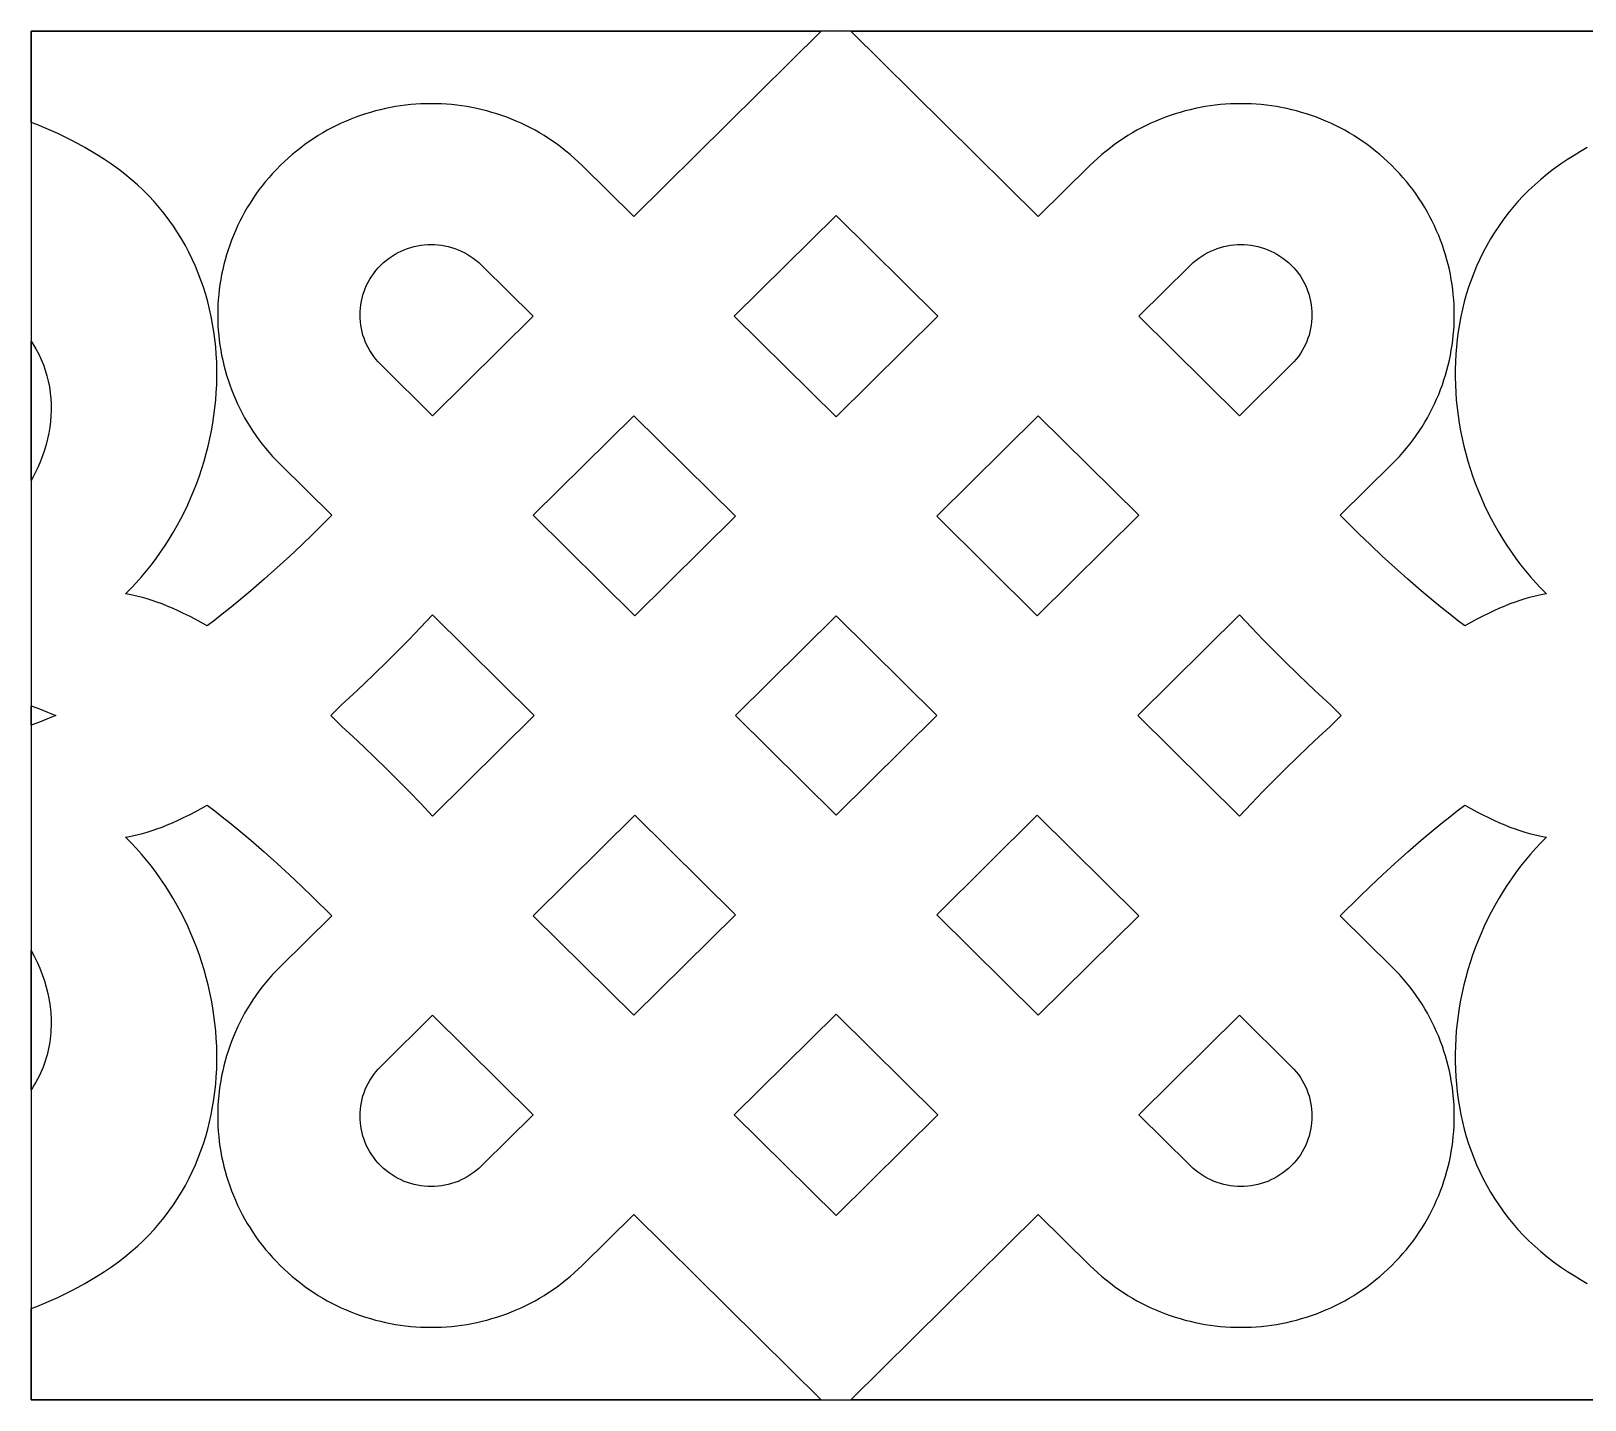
# Model space of a CAD drawing. Extents: x -365 to 365, y -40 to 40.
# Drawn here: x -365 to -274.2, y -40 to 40 of the extents above; entities that cross this region are included whole.
import ezdxf

# ---------------------------------------------------------------- set-up
doc = ezdxf.new("R2010")
doc.units = 0
doc.header["$MEASUREMENT"] = 0
doc.layers.add('LAYER_1', color=18, linetype='CONTINUOUS')

msp = doc.modelspace()

# ---------------------------------------------------------------- linework, layer by layer
at = {"layer": 'LAYER_1'}
for points in [[(-365, -40), (365, -40), (365, 40), (-365, 40)], [(-329.786, 29.157), (-332.799, 32.142), (-333.03, 32.364), (-333.265, 32.58), (-333.504, 32.788), (-333.747, 32.989), (-333.994, 33.183), (-334.244, 33.37), (-334.498, 33.55), (-334.756, 33.723), (-335.017, 33.889), (-335.281, 34.048), (-335.549, 34.2), (-335.819, 34.345), (-336.092, 34.482), (-336.367, 34.613), (-336.645, 34.737), (-336.926, 34.853), (-337.208, 34.963), (-337.493, 35.065), (-337.78, 35.16), (-338.068, 35.249), (-338.358, 35.33), (-338.65, 35.404), (-338.943, 35.471), (-339.237, 35.531), (-339.533, 35.584), (-339.829, 35.63), (-340.126, 35.669), (-340.424, 35.7), (-340.723, 35.725), (-341.022, 35.743), (-341.321, 35.753), (-341.62, 35.757), (-341.919, 35.753), (-342.219, 35.743), (-342.517, 35.725), (-342.816, 35.7), (-343.114, 35.669), (-343.411, 35.63), (-343.707, 35.584), (-344.003, 35.531), (-344.297, 35.471), (-344.59, 35.404), (-344.882, 35.33), (-345.172, 35.249), (-345.46, 35.16), (-345.747, 35.065), (-346.032, 34.963), (-346.314, 34.853), (-346.595, 34.737), (-346.873, 34.613), (-347.148, 34.482), (-347.421, 34.345), (-347.692, 34.2), (-347.959, 34.048), (-348.223, 33.889), (-348.484, 33.723), (-348.742, 33.55), (-348.996, 33.37), (-349.246, 33.183), (-349.493, 32.989), (-349.736, 32.788), (-349.975, 32.58), (-350.21, 32.364), (-350.44, 32.142), (-350.665, 31.914), (-350.883, 31.681), (-351.093, 31.445), (-351.297, 31.204), (-351.493, 30.96), (-351.682, 30.712), (-351.864, 30.46), (-352.039, 30.205), (-352.206, 29.947), (-352.367, 29.685), (-352.52, 29.421), (-352.666, 29.153), (-352.806, 28.883), (-352.938, 28.611), (-353.062, 28.335), (-353.18, 28.058), (-353.291, 27.778), (-353.394, 27.496), (-353.491, 27.213), (-353.58, 26.927), (-353.662, 26.64), (-353.737, 26.351), (-353.804, 26.061), (-353.865, 25.77), (-353.919, 25.478), (-353.965, 25.184), (-354.004, 24.89), (-354.036, 24.596), (-354.061, 24.3), (-354.079, 24.004), (-354.09, 23.708), (-354.093, 23.412), (-354.09, 23.116), (-354.079, 22.82), (-354.061, 22.524), (-354.036, 22.229), (-354.004, 21.934), (-353.965, 21.64), (-353.919, 21.347), (-353.865, 21.054), (-353.804, 20.763), (-353.737, 20.473), (-353.662, 20.184), (-353.58, 19.897), (-353.491, 19.612), (-353.394, 19.328), (-353.291, 19.046), (-353.18, 18.767), (-353.062, 18.489), (-352.938, 18.214), (-352.806, 17.941), (-352.666, 17.671), (-352.52, 17.404), (-352.367, 17.139), (-352.206, 16.878), (-352.039, 16.619), (-351.864, 16.364), (-351.682, 16.113), (-351.493, 15.865), (-351.297, 15.62), (-351.093, 15.38), (-350.883, 15.143), (-350.665, 14.911), (-350.44, 14.683), (-347.427, 11.699), (-348.52, 10.616), (-349.186, 9.975), (-349.884, 9.317), (-350.613, 8.648), (-351.373, 7.97), (-352.163, 7.286), (-352.982, 6.601), (-353.402, 6.259), (-353.829, 5.918), (-354.264, 5.578), (-354.706, 5.239), (-355.061, 5.438), (-355.41, 5.625), (-355.752, 5.802), (-356.086, 5.967), (-356.413, 6.121), (-356.732, 6.264), (-357.043, 6.396), (-357.347, 6.518), (-357.643, 6.628), (-357.931, 6.728), (-358.211, 6.817), (-358.483, 6.895), (-358.746, 6.963), (-359.001, 7.021), (-359.248, 7.068), (-359.486, 7.104), (-359.164, 7.429), (-358.851, 7.763), (-358.548, 8.105), (-358.254, 8.455), (-357.969, 8.812), (-357.694, 9.177), (-357.428, 9.548), (-357.172, 9.926), (-356.926, 10.311), (-356.69, 10.701), (-356.464, 11.097), (-356.248, 11.499), (-356.042, 11.906), (-355.846, 12.318), (-355.66, 12.734), (-355.484, 13.154), (-355.319, 13.579), (-355.165, 14.007), (-355.021, 14.438), (-354.887, 14.873), (-354.764, 15.31), (-354.652, 15.75), (-354.551, 16.192), (-354.461, 16.635), (-354.382, 17.081), (-354.314, 17.527), (-354.257, 17.975), (-354.211, 18.423), (-354.177, 18.872), (-354.154, 19.321), (-354.142, 19.769), (-354.142, 20.217), (-354.154, 20.664), (-354.177, 21.11), (-354.212, 21.555), (-354.259, 21.998), (-354.318, 22.438), (-354.389, 22.877), (-354.472, 23.313), (-354.567, 23.746), (-354.675, 24.176), (-354.795, 24.602), (-354.927, 25.024), (-355.071, 25.443), (-355.229, 25.857), (-355.398, 26.266), (-355.581, 26.67), (-355.776, 27.069), (-355.984, 27.463), (-356.205, 27.85), (-356.439, 28.232), (-356.687, 28.606), (-356.947, 28.974), (-357.221, 29.335), (-357.507, 29.689), (-357.808, 30.035), (-358.122, 30.373), (-358.449, 30.702), (-358.79, 31.023), (-359.145, 31.335), (-359.513, 31.638), (-359.895, 31.932), (-360.292, 32.216), (-360.702, 32.489), (-361.089, 32.733), (-361.476, 32.969), (-361.866, 33.196), (-362.257, 33.414), (-362.65, 33.623), (-363.046, 33.823), (-363.444, 34.014), (-363.845, 34.197), (-364.25, 34.37), (-364.658, 34.533), (-365, 34.662), (-365, 40), (-318.832, 40)], [(-312.021, 23.339), (-317.963, 17.46), (-323.905, 23.339), (-317.963, 29.216)], [(-341.419, 27.52), (-341.217, 27.505), (-341.017, 27.482), (-340.819, 27.448), (-340.623, 27.406), (-340.43, 27.354), (-340.239, 27.294), (-340.052, 27.223), (-339.869, 27.145), (-339.69, 27.057), (-339.513, 26.96), (-339.341, 26.854), (-339.172, 26.736), (-339.005, 26.609), (-338.843, 26.471), (-338.605, 26.249), (-335.666, 23.339), (-341.547, 17.519), (-344.487, 20.428), (-344.711, 20.662), (-344.851, 20.823), (-344.979, 20.988), (-345.097, 21.155), (-345.204, 21.327), (-345.303, 21.5), (-345.391, 21.678), (-345.472, 21.861), (-345.542, 22.046), (-345.604, 22.233), (-345.655, 22.426), (-345.699, 22.619), (-345.733, 22.815), (-345.756, 23.013), (-345.771, 23.213), (-345.776, 23.412), (-345.771, 23.612), (-345.756, 23.81), (-345.733, 24.009), (-345.699, 24.206), (-345.655, 24.399), (-345.604, 24.591), (-345.542, 24.778), (-345.472, 24.964), (-345.391, 25.146), (-345.303, 25.324), (-345.205, 25.498), (-345.097, 25.668), (-344.979, 25.836), (-344.851, 26), (-344.711, 26.162), (-344.558, 26.319), (-344.399, 26.471), (-344.236, 26.609), (-344.07, 26.736), (-343.901, 26.854), (-343.728, 26.96), (-343.552, 27.057), (-343.372, 27.145), (-343.189, 27.223), (-343.002, 27.294), (-342.812, 27.354), (-342.618, 27.406), (-342.421, 27.448), (-342.224, 27.482), (-342.023, 27.505), (-341.822, 27.52), (-341.621, 27.523)], [(-294.104, 27.52), (-293.903, 27.505), (-293.703, 27.482), (-293.505, 27.448), (-293.308, 27.406), (-293.115, 27.354), (-292.924, 27.294), (-292.738, 27.223), (-292.555, 27.145), (-292.375, 27.057), (-292.199, 26.96), (-292.025, 26.854), (-291.857, 26.736), (-291.69, 26.609), (-291.528, 26.471), (-291.368, 26.319), (-291.216, 26.162), (-291.075, 26), (-290.947, 25.836), (-290.829, 25.668), (-290.721, 25.498), (-290.623, 25.324), (-290.535, 25.146), (-290.454, 24.964), (-290.385, 24.778), (-290.322, 24.591), (-290.271, 24.399), (-290.228, 24.206), (-290.194, 24.009), (-290.17, 23.81), (-290.156, 23.612), (-290.151, 23.412), (-290.156, 23.213), (-290.17, 23.013), (-290.194, 22.815), (-290.228, 22.619), (-290.271, 22.426), (-290.322, 22.233), (-290.385, 22.046), (-290.454, 21.861), (-290.535, 21.678), (-290.623, 21.5), (-290.722, 21.327), (-290.829, 21.155), (-290.947, 20.988), (-291.075, 20.823), (-291.216, 20.662), (-291.44, 20.428), (-294.38, 17.519), (-300.261, 23.339), (-297.321, 26.249), (-297.084, 26.471), (-296.921, 26.609), (-296.755, 26.736), (-296.585, 26.854), (-296.413, 26.96), (-296.237, 27.057), (-296.058, 27.145), (-295.875, 27.223), (-295.687, 27.294), (-295.496, 27.354), (-295.303, 27.406), (-295.108, 27.448), (-294.91, 27.482), (-294.709, 27.505), (-294.507, 27.52), (-294.305, 27.523)], [(-364.895, 21.727), (-364.716, 21.429), (-364.554, 21.124), (-364.409, 20.814), (-364.28, 20.5), (-364.168, 20.18), (-364.072, 19.857), (-363.993, 19.53), (-363.929, 19.2), (-363.881, 18.867), (-363.849, 18.533), (-363.832, 18.196), (-363.829, 17.859), (-363.842, 17.521), (-363.869, 17.183), (-363.911, 16.846), (-363.967, 16.509), (-364.037, 16.174), (-364.12, 15.84), (-364.218, 15.509), (-364.328, 15.181), (-364.452, 14.856), (-364.589, 14.535), (-364.738, 14.218), (-364.9, 13.906), (-365, 13.73), (-365, 21.882)], [(-323.846, 11.64), (-329.726, 5.82), (-335.666, 11.699), (-329.786, 17.519)], [(-300.261, 11.699), (-306.201, 5.82), (-312.081, 11.64), (-306.141, 17.519)], [(-335.606, -0.001), (-341.547, -5.879), (-342.233, -5.148), (-342.912, -4.44), (-343.584, -3.755), (-344.248, -3.092), (-344.903, -2.451), (-345.55, -1.833), (-346.189, -1.236), (-346.818, -0.661), (-347.487, -0.001), (-346.818, 0.661), (-346.189, 1.236), (-345.55, 1.832), (-344.903, 2.451), (-344.248, 3.091), (-343.585, 3.754), (-342.913, 4.439), (-342.235, 5.147), (-341.548, 5.878), (-341.547, 5.879)], [(-312.081, -0.001), (-317.963, -5.82), (-323.846, -0.001), (-317.963, 5.82)], [(-294.378, 5.878), (-293.692, 5.147), (-293.013, 4.439), (-292.342, 3.754), (-291.678, 3.091), (-291.023, 2.451), (-290.376, 1.832), (-289.738, 1.236), (-289.108, 0.661), (-288.44, -0.001), (-289.108, -0.661), (-289.738, -1.236), (-290.376, -1.833), (-291.023, -2.451), (-291.679, -3.092), (-292.342, -3.755), (-293.014, -4.44), (-293.693, -5.148), (-294.38, -5.879), (-300.32, -0.001), (-294.38, 5.879)], [(-364.998, 0.569), (-364.513, 0.387), (-364.031, 0.197), (-363.554, -0.001), (-364.031, -0.198), (-364.513, -0.387), (-364.998, -0.569), (-365, -0.57), (-365, 0.57)], [(-354.265, -5.577), (-353.831, -5.917), (-353.404, -6.258), (-352.984, -6.599), (-352.166, -7.284), (-351.377, -7.966), (-350.618, -8.643), (-349.89, -9.312), (-349.193, -9.969), (-348.527, -10.61), (-347.427, -11.699), (-350.44, -14.683), (-350.665, -14.911), (-350.883, -15.143), (-351.093, -15.38), (-351.297, -15.62), (-351.493, -15.865), (-351.682, -16.113), (-351.864, -16.364), (-352.039, -16.619), (-352.206, -16.878), (-352.367, -17.139), (-352.52, -17.404), (-352.666, -17.671), (-352.806, -17.941), (-352.938, -18.214), (-353.062, -18.489), (-353.18, -18.767), (-353.291, -19.046), (-353.394, -19.328), (-353.491, -19.612), (-353.58, -19.897), (-353.662, -20.184), (-353.737, -20.473), (-353.804, -20.763), (-353.865, -21.054), (-353.919, -21.347), (-353.965, -21.64), (-354.004, -21.934), (-354.036, -22.229), (-354.061, -22.524), (-354.079, -22.82), (-354.09, -23.116), (-354.093, -23.412), (-354.09, -23.708), (-354.079, -24.004), (-354.061, -24.3), (-354.036, -24.596), (-354.004, -24.89), (-353.965, -25.185), (-353.919, -25.478), (-353.865, -25.77), (-353.804, -26.061), (-353.737, -26.351), (-353.662, -26.64), (-353.58, -26.927), (-353.491, -27.213), (-353.394, -27.496), (-353.291, -27.778), (-353.18, -28.058), (-353.062, -28.335), (-352.938, -28.611), (-352.806, -28.883), (-352.666, -29.154), (-352.52, -29.421), (-352.367, -29.685), (-352.206, -29.947), (-352.039, -30.205), (-351.864, -30.46), (-351.682, -30.712), (-351.493, -30.96), (-351.297, -31.204), (-351.093, -31.445), (-350.883, -31.681), (-350.665, -31.914), (-350.44, -32.142), (-350.21, -32.364), (-349.975, -32.58), (-349.736, -32.788), (-349.493, -32.989), (-349.246, -33.183), (-348.996, -33.37), (-348.742, -33.55), (-348.484, -33.723), (-348.223, -33.889), (-347.959, -34.048), (-347.692, -34.2), (-347.421, -34.345), (-347.148, -34.482), (-346.873, -34.613), (-346.595, -34.737), (-346.314, -34.853), (-346.032, -34.963), (-345.747, -35.065), (-345.46, -35.16), (-345.172, -35.249), (-344.882, -35.33), (-344.59, -35.404), (-344.297, -35.471), (-344.003, -35.531), (-343.707, -35.584), (-343.411, -35.63), (-343.114, -35.669), (-342.816, -35.7), (-342.517, -35.725), (-342.219, -35.743), (-341.919, -35.753), (-341.62, -35.757), (-341.321, -35.753), (-341.022, -35.743), (-340.723, -35.725), (-340.424, -35.7), (-340.126, -35.669), (-339.829, -35.63), (-339.533, -35.584), (-339.237, -35.531), (-338.943, -35.471), (-338.65, -35.404), (-338.358, -35.33), (-338.068, -35.249), (-337.78, -35.16), (-337.493, -35.065), (-337.208, -34.963), (-336.926, -34.853), (-336.645, -34.737), (-336.367, -34.613), (-336.092, -34.482), (-335.819, -34.345), (-335.549, -34.2), (-335.281, -34.048), (-335.017, -33.889), (-334.756, -33.723), (-334.498, -33.55), (-334.244, -33.37), (-333.994, -33.183), (-333.747, -32.989), (-333.504, -32.788), (-333.265, -32.58), (-333.03, -32.364), (-332.799, -32.142), (-329.786, -29.158), (-318.832, -40), (-365, -40), (-365, -34.661), (-364.658, -34.533), (-364.25, -34.369), (-363.845, -34.196), (-363.444, -34.014), (-363.046, -33.823), (-362.65, -33.623), (-362.257, -33.414), (-361.866, -33.196), (-361.476, -32.969), (-361.089, -32.733), (-360.702, -32.489), (-360.292, -32.216), (-359.895, -31.932), (-359.513, -31.638), (-359.145, -31.335), (-358.79, -31.023), (-358.449, -30.702), (-358.122, -30.373), (-357.808, -30.035), (-357.508, -29.689), (-357.221, -29.335), (-356.947, -28.974), (-356.687, -28.606), (-356.44, -28.232), (-356.206, -27.85), (-355.985, -27.463), (-355.776, -27.069), (-355.581, -26.67), (-355.399, -26.266), (-355.229, -25.857), (-355.072, -25.443), (-354.927, -25.024), (-354.795, -24.602), (-354.675, -24.176), (-354.568, -23.746), (-354.473, -23.313), (-354.39, -22.877), (-354.319, -22.438), (-354.26, -21.998), (-354.213, -21.555), (-354.178, -21.11), (-354.154, -20.664), (-354.143, -20.217), (-354.143, -19.769), (-354.154, -19.321), (-354.177, -18.872), (-354.211, -18.423), (-354.257, -17.975), (-354.314, -17.527), (-354.382, -17.081), (-354.461, -16.635), (-354.551, -16.192), (-354.653, -15.75), (-354.764, -15.31), (-354.887, -14.873), (-355.021, -14.438), (-355.165, -14.007), (-355.319, -13.579), (-355.484, -13.154), (-355.66, -12.734), (-355.846, -12.318), (-356.042, -11.906), (-356.248, -11.499), (-356.464, -11.097), (-356.69, -10.701), (-356.926, -10.311), (-357.172, -9.926), (-357.428, -9.548), (-357.694, -9.177), (-357.969, -8.812), (-358.254, -8.455), (-358.548, -8.105), (-358.851, -7.763), (-359.164, -7.429), (-359.486, -7.104), (-359.248, -7.067), (-359.001, -7.02), (-358.746, -6.963), (-358.482, -6.895), (-358.21, -6.817), (-357.93, -6.727), (-357.642, -6.628), (-357.347, -6.517), (-357.043, -6.396), (-356.731, -6.264), (-356.412, -6.121), (-356.086, -5.967), (-355.752, -5.802), (-355.41, -5.626), (-355.061, -5.438), (-354.706, -5.24)], [(-323.846, -11.641), (-329.786, -17.519), (-335.666, -11.699), (-329.726, -5.82)], [(-300.261, -11.699), (-306.141, -17.519), (-312.081, -11.641), (-306.201, -5.82)], [(-364.82, -14.059), (-364.645, -14.412), (-364.487, -14.772), (-364.345, -15.136), (-364.219, -15.505), (-364.111, -15.878), (-364.019, -16.253), (-363.946, -16.631), (-363.889, -17.01), (-363.851, -17.39), (-363.832, -17.77), (-363.831, -18.149), (-363.837, -18.338), (-363.849, -18.527), (-363.865, -18.716), (-363.886, -18.903), (-363.912, -19.09), (-363.943, -19.277), (-363.979, -19.462), (-364.02, -19.647), (-364.066, -19.83), (-364.117, -20.013), (-364.173, -20.194), (-364.234, -20.374), (-364.301, -20.553), (-364.373, -20.73), (-364.45, -20.906), (-364.532, -21.08), (-364.62, -21.252), (-364.713, -21.422), (-364.811, -21.591), (-364.915, -21.757), (-365, -21.885), (-365, -13.729)], [(-335.666, -23.339), (-338.605, -26.249), (-338.842, -26.471), (-339.005, -26.609), (-339.172, -26.736), (-339.341, -26.854), (-339.513, -26.96), (-339.69, -27.057), (-339.87, -27.145), (-340.052, -27.225), (-340.239, -27.294), (-340.43, -27.354), (-340.623, -27.406), (-340.819, -27.448), (-341.017, -27.482), (-341.217, -27.505), (-341.419, -27.52), (-341.621, -27.525), (-341.822, -27.52), (-342.023, -27.505), (-342.224, -27.482), (-342.421, -27.448), (-342.618, -27.406), (-342.812, -27.354), (-343.002, -27.294), (-343.189, -27.225), (-343.372, -27.145), (-343.552, -27.057), (-343.728, -26.96), (-343.901, -26.854), (-344.07, -26.736), (-344.236, -26.609), (-344.399, -26.471), (-344.558, -26.32), (-344.711, -26.162), (-344.852, -26), (-344.979, -25.836), (-345.097, -25.668), (-345.205, -25.498), (-345.303, -25.325), (-345.391, -25.146), (-345.472, -24.964), (-345.542, -24.778), (-345.604, -24.591), (-345.655, -24.399), (-345.699, -24.206), (-345.733, -24.009), (-345.756, -23.811), (-345.771, -23.612), (-345.776, -23.412), (-345.771, -23.213), (-345.756, -23.013), (-345.733, -22.815), (-345.699, -22.619), (-345.655, -22.425), (-345.604, -22.233), (-345.542, -22.046), (-345.472, -21.86), (-345.391, -21.678), (-345.303, -21.5), (-345.205, -21.327), (-345.097, -21.157), (-344.979, -20.988), (-344.852, -20.823), (-344.711, -20.662), (-344.487, -20.428), (-341.547, -17.519)], [(-312.021, -23.339), (-317.963, -29.216), (-323.905, -23.339), (-317.963, -17.46)], [(-291.44, -20.428), (-291.216, -20.662), (-291.075, -20.823), (-290.947, -20.988), (-290.829, -21.157), (-290.721, -21.327), (-290.623, -21.5), (-290.535, -21.678), (-290.454, -21.86), (-290.385, -22.046), (-290.322, -22.233), (-290.271, -22.425), (-290.228, -22.619), (-290.194, -22.815), (-290.17, -23.013), (-290.156, -23.213), (-290.151, -23.412), (-290.156, -23.612), (-290.17, -23.811), (-290.194, -24.009), (-290.228, -24.206), (-290.271, -24.399), (-290.322, -24.591), (-290.385, -24.778), (-290.454, -24.964), (-290.535, -25.146), (-290.623, -25.325), (-290.721, -25.498), (-290.829, -25.668), (-290.947, -25.836), (-291.075, -26), (-291.216, -26.162), (-291.368, -26.32), (-291.528, -26.471), (-291.69, -26.609), (-291.857, -26.736), (-292.025, -26.854), (-292.199, -26.96), (-292.375, -27.057), (-292.555, -27.145), (-292.738, -27.225), (-292.924, -27.294), (-293.115, -27.354), (-293.308, -27.406), (-293.505, -27.448), (-293.703, -27.482), (-293.903, -27.505), (-294.104, -27.52), (-294.305, -27.525), (-294.507, -27.52), (-294.709, -27.505), (-294.91, -27.482), (-295.108, -27.448), (-295.303, -27.406), (-295.496, -27.354), (-295.687, -27.294), (-295.875, -27.225), (-296.056, -27.145), (-296.237, -27.057), (-296.413, -26.96), (-296.585, -26.854), (-296.755, -26.736), (-296.921, -26.609), (-297.085, -26.471), (-297.321, -26.249), (-300.261, -23.339), (-294.38, -17.519)]]:
    msp.add_lwpolyline(points, close=True, dxfattribs=at)
for points in [[(-274.061, 33.196), (-274.45, 32.969), (-274.838, 32.733), (-275.225, 32.489), (-275.635, 32.216), (-276.031, 31.932), (-276.413, 31.638), (-276.782, 31.335), (-277.137, 31.023), (-277.477, 30.702), (-277.805, 30.373), (-278.119, 30.035), (-278.419, 29.689), (-278.706, 29.335), (-278.979, 28.974), (-279.24, 28.606), (-279.487, 28.232), (-279.721, 27.85), (-279.942, 27.463), (-280.15, 27.069), (-280.345, 26.67), (-280.528, 26.266), (-280.698, 25.857), (-280.855, 25.443), (-281, 25.024), (-281.132, 24.602), (-281.251, 24.176), (-281.359, 23.746), (-281.454, 23.313), (-281.537, 22.877), (-281.608, 22.438), (-281.667, 21.998), (-281.714, 21.555), (-281.749, 21.11), (-281.772, 20.664), (-281.784, 20.217), (-281.784, 19.769), (-281.773, 19.321), (-281.75, 18.872), (-281.715, 18.423), (-281.67, 17.975), (-281.613, 17.527), (-281.544, 17.081), (-281.465, 16.635), (-281.375, 16.192), (-281.274, 15.75), (-281.162, 15.31), (-281.039, 14.873), (-280.906, 14.438), (-280.762, 14.007), (-280.607, 13.579), (-280.442, 13.154), (-280.267, 12.734), (-280.081, 12.318), (-279.885, 11.906), (-279.679, 11.499), (-279.462, 11.097), (-279.236, 10.701), (-279, 10.311), (-278.754, 9.926), (-278.498, 9.548), (-278.233, 9.177), (-277.957, 8.812), (-277.673, 8.455), (-277.379, 8.105), (-277.075, 7.763), (-276.762, 7.429), (-276.44, 7.104), (-276.678, 7.068), (-276.925, 7.021), (-277.18, 6.963), (-277.444, 6.895), (-277.715, 6.817), (-277.995, 6.728), (-278.283, 6.628), (-278.579, 6.518), (-278.883, 6.396), (-279.195, 6.264), (-279.514, 6.121), (-279.84, 5.967), (-280.175, 5.802), (-280.516, 5.625), (-280.865, 5.438), (-281.221, 5.239), (-281.662, 5.578), (-282.097, 5.918), (-282.524, 6.259), (-282.945, 6.601), (-283.764, 7.286), (-284.554, 7.97), (-285.313, 8.648), (-286.042, 9.317), (-286.74, 9.975), (-287.406, 10.616), (-288.5, 11.699), (-285.486, 14.683), (-285.261, 14.911), (-285.044, 15.143), (-284.833, 15.38), (-284.63, 15.62), (-284.434, 15.865), (-284.244, 16.113), (-284.063, 16.364), (-283.888, 16.619), (-283.72, 16.878), (-283.56, 17.139), (-283.406, 17.404), (-283.26, 17.671), (-283.121, 17.941), (-282.989, 18.214), (-282.864, 18.489), (-282.746, 18.767), (-282.636, 19.046), (-282.532, 19.328), (-282.436, 19.612), (-282.347, 19.897), (-282.265, 20.184), (-282.19, 20.473), (-282.122, 20.763), (-282.061, 21.054), (-282.008, 21.347), (-281.961, 21.64), (-281.922, 21.934), (-281.89, 22.229), (-281.865, 22.524), (-281.847, 22.82), (-281.836, 23.116), (-281.833, 23.412), (-281.836, 23.708), (-281.847, 24.004), (-281.865, 24.3), (-281.89, 24.596), (-281.922, 24.89), (-281.961, 25.184), (-282.008, 25.478), (-282.061, 25.77), (-282.122, 26.061), (-282.19, 26.351), (-282.265, 26.64), (-282.347, 26.927), (-282.436, 27.213), (-282.532, 27.496), (-282.636, 27.778), (-282.746, 28.058), (-282.864, 28.335), (-282.989, 28.611), (-283.121, 28.883), (-283.26, 29.153), (-283.406, 29.421), (-283.56, 29.685), (-283.72, 29.947), (-283.888, 30.205), (-284.063, 30.46), (-284.244, 30.712), (-284.434, 30.96), (-284.63, 31.204), (-284.833, 31.445), (-285.044, 31.681), (-285.261, 31.914), (-285.486, 32.142), (-285.716, 32.364), (-285.951, 32.58), (-286.19, 32.788), (-286.433, 32.989), (-286.68, 33.183), (-286.931, 33.37), (-287.185, 33.55), (-287.442, 33.723), (-287.703, 33.889), (-287.968, 34.048), (-288.235, 34.2), (-288.505, 34.345), (-288.778, 34.482), (-289.053, 34.613), (-289.332, 34.737), (-289.612, 34.853), (-289.895, 34.963), (-290.179, 35.065), (-290.466, 35.16), (-290.754, 35.249), (-291.045, 35.33), (-291.336, 35.404), (-291.629, 35.471), (-291.924, 35.531), (-292.219, 35.584), (-292.515, 35.63), (-292.813, 35.669), (-293.11, 35.7), (-293.409, 35.725), (-293.708, 35.743), (-294.007, 35.753), (-294.306, 35.757), (-294.605, 35.753), (-294.905, 35.743), (-295.204, 35.725), (-295.502, 35.7), (-295.8, 35.669), (-296.097, 35.63), (-296.393, 35.584), (-296.689, 35.531), (-296.983, 35.471), (-297.276, 35.404), (-297.568, 35.33), (-297.858, 35.249), (-298.146, 35.16), (-298.433, 35.065), (-298.718, 34.963), (-299.001, 34.853), (-299.281, 34.737), (-299.559, 34.613), (-299.835, 34.482), (-300.108, 34.345), (-300.378, 34.2), (-300.645, 34.048), (-300.909, 33.889), (-301.17, 33.723), (-301.428, 33.55), (-301.682, 33.37), (-301.933, 33.183), (-302.18, 32.989), (-302.423, 32.788), (-302.662, 32.58), (-302.896, 32.364), (-303.127, 32.142), (-306.141, 29.157), (-317.095, 40), (-189.85, 40)], [(-189.848, -40), (-317.095, -40), (-306.141, -29.158), (-303.127, -32.142), (-302.896, -32.364), (-302.662, -32.58), (-302.423, -32.788), (-302.18, -32.989), (-301.933, -33.183), (-301.682, -33.37), (-301.428, -33.55), (-301.17, -33.723), (-300.909, -33.889), (-300.645, -34.048), (-300.378, -34.2), (-300.108, -34.345), (-299.835, -34.482), (-299.559, -34.613), (-299.281, -34.737), (-299.001, -34.853), (-298.718, -34.963), (-298.433, -35.065), (-298.146, -35.16), (-297.858, -35.249), (-297.568, -35.33), (-297.276, -35.404), (-296.983, -35.471), (-296.689, -35.531), (-296.393, -35.584), (-296.097, -35.63), (-295.8, -35.669), (-295.502, -35.7), (-295.204, -35.725), (-294.905, -35.743), (-294.605, -35.753), (-294.306, -35.757), (-294.007, -35.753), (-293.708, -35.743), (-293.409, -35.725), (-293.11, -35.7), (-292.813, -35.669), (-292.515, -35.63), (-292.219, -35.584), (-291.924, -35.531), (-291.629, -35.471), (-291.336, -35.404), (-291.045, -35.33), (-290.754, -35.249), (-290.466, -35.16), (-290.179, -35.065), (-289.895, -34.963), (-289.612, -34.853), (-289.332, -34.737), (-289.053, -34.613), (-288.778, -34.482), (-288.505, -34.345), (-288.235, -34.2), (-287.968, -34.048), (-287.703, -33.889), (-287.442, -33.723), (-287.185, -33.55), (-286.931, -33.37), (-286.68, -33.183), (-286.433, -32.989), (-286.19, -32.788), (-285.951, -32.58), (-285.716, -32.364), (-285.486, -32.142), (-285.261, -31.914), (-285.044, -31.681), (-284.833, -31.445), (-284.63, -31.204), (-284.434, -30.96), (-284.244, -30.712), (-284.063, -30.46), (-283.888, -30.205), (-283.72, -29.947), (-283.56, -29.685), (-283.406, -29.421), (-283.26, -29.154), (-283.121, -28.883), (-282.989, -28.611), (-282.864, -28.335), (-282.746, -28.058), (-282.636, -27.778), (-282.532, -27.496), (-282.436, -27.213), (-282.347, -26.927), (-282.265, -26.64), (-282.19, -26.351), (-282.122, -26.061), (-282.061, -25.77), (-282.008, -25.478), (-281.961, -25.185), (-281.922, -24.89), (-281.89, -24.596), (-281.865, -24.3), (-281.847, -24.004), (-281.836, -23.708), (-281.833, -23.412), (-281.836, -23.116), (-281.847, -22.82), (-281.865, -22.524), (-281.89, -22.229), (-281.922, -21.934), (-281.961, -21.64), (-282.008, -21.347), (-282.061, -21.054), (-282.122, -20.763), (-282.19, -20.473), (-282.265, -20.184), (-282.347, -19.897), (-282.436, -19.612), (-282.532, -19.328), (-282.636, -19.046), (-282.746, -18.767), (-282.864, -18.489), (-282.989, -18.214), (-283.121, -17.941), (-283.26, -17.671), (-283.406, -17.404), (-283.56, -17.139), (-283.72, -16.878), (-283.888, -16.619), (-284.063, -16.364), (-284.244, -16.113), (-284.434, -15.865), (-284.63, -15.62), (-284.833, -15.38), (-285.044, -15.143), (-285.261, -14.911), (-285.486, -14.683), (-288.5, -11.699), (-287.399, -10.61), (-286.733, -9.969), (-286.036, -9.312), (-285.308, -8.643), (-284.549, -7.966), (-283.761, -7.284), (-282.942, -6.599), (-282.523, -6.258), (-282.096, -5.917), (-281.662, -5.577), (-281.221, -5.24), (-280.865, -5.438), (-280.516, -5.626), (-280.175, -5.802), (-279.841, -5.967), (-279.514, -6.121), (-279.195, -6.264), (-278.884, -6.396), (-278.58, -6.517), (-278.284, -6.628), (-277.996, -6.727), (-277.716, -6.817), (-277.444, -6.895), (-277.181, -6.963), (-276.925, -7.02), (-276.679, -7.067), (-276.44, -7.104), (-276.762, -7.429), (-277.075, -7.763), (-277.379, -8.105), (-277.673, -8.455), (-277.957, -8.812), (-278.233, -9.177), (-278.498, -9.548), (-278.754, -9.926), (-279, -10.311), (-279.236, -10.701), (-279.462, -11.097), (-279.679, -11.499), (-279.885, -11.906), (-280.081, -12.318), (-280.267, -12.734), (-280.442, -13.154), (-280.607, -13.579), (-280.762, -14.007), (-280.906, -14.438), (-281.039, -14.873), (-281.162, -15.31), (-281.274, -15.75), (-281.375, -16.192), (-281.465, -16.635), (-281.544, -17.081), (-281.612, -17.527), (-281.669, -17.975), (-281.715, -18.423), (-281.749, -18.872), (-281.772, -19.321), (-281.784, -19.769), (-281.784, -20.217), (-281.772, -20.664), (-281.749, -21.11), (-281.714, -21.555), (-281.667, -21.998), (-281.608, -22.438), (-281.537, -22.877), (-281.454, -23.313), (-281.359, -23.746), (-281.251, -24.176), (-281.131, -24.602), (-280.999, -25.024), (-280.855, -25.443), (-280.697, -25.857), (-280.528, -26.266), (-280.345, -26.67), (-280.15, -27.069), (-279.942, -27.463), (-279.721, -27.85), (-279.487, -28.232), (-279.239, -28.606), (-278.979, -28.974), (-278.706, -29.335), (-278.419, -29.689), (-278.118, -30.035), (-277.805, -30.373), (-277.477, -30.702), (-277.136, -31.023), (-276.782, -31.335), (-276.413, -31.638), (-276.031, -31.932), (-275.635, -32.216), (-275.225, -32.489), (-274.838, -32.733), (-274.45, -32.969), (-274.061, -33.196)]]:
    msp.add_lwpolyline(points, dxfattribs=at)

doc.saveas('drawing.dxf')
